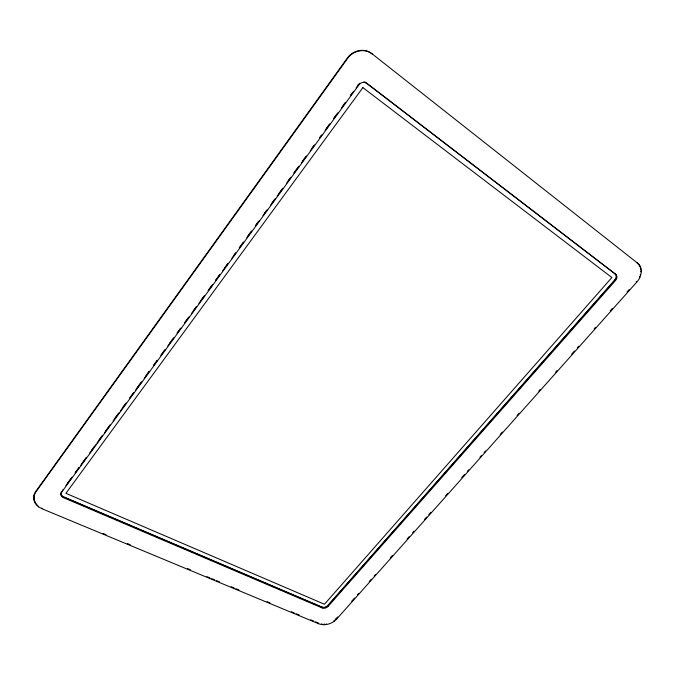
<?xml version="1.0" encoding="UTF-8"?>
<svg xmlns="http://www.w3.org/2000/svg" width="675" height="675" viewBox="0 0 675 675"><rect width="100%" height="100%" fill="white"/><g stroke="black" fill="none" stroke-linecap="round" stroke-linejoin="round"><path stroke-width="1.01" d="M63.391 496.758L321.983 607.087A4.185 3.012 -18.7 0 0 327.696 605.644L614.908 279.838A4.936 3.805 -42.7 0 0 615.127 273.822L615.777 274.421A4.944 3.814 -42.7 0 1 615.558 280.437L327.966 606.504A4.193 3.012 -18.7 0 1 322.237 607.956L63.374 497.627L63.391 496.758A5.02 3.907 -3.3 0 1 60.885 493.425M63.374 497.627A5.029 3.907 -3.3 0 1 61.543 492.32L62.8 489.923M639.723 265.537L637.099 262.744C643.587 267.452 641.604 277.096 636.702 282.175L336.521 619.22C332.108 623.945 324.835 626.071 318.693 623.759L41.884 508.705L41.917 507.997M41.884 508.705L38.568 506.849L38.602 506.14M38.568 506.849L37.176 505.676L37.218 504.976M37.176 505.676L36.037 503.668C33.151 500.175 33.126 494.935 35.842 491.316L347.22 58.185C352.51 50.347 364.34 47.52 371.942 53.705L637.639 263.208M35.994 504.377L34.391 500.74M35.049 502.959L35.092 502.251M34.349 501.449L33.86 496.648L35.842 491.316M33.75 498.268L33.792 497.559M33.86 496.648L33.902 495.948M33.919 499.871L33.961 499.171M34.239 495.045L34.282 494.345M35.8 492.016L347.541 58.514C352.831 50.659 364.669 47.824 372.288 54.017L371.942 53.705M67.77 482.937L70.883 478.676M75.229 472.719L78.958 467.606M82.063 463.354L86.417 457.388M91.387 450.571L94.492 446.318M98.845 440.353L101.95 436.092M105.68 430.988L110.025 425.022M115.003 418.213L118.108 413.952M122.453 407.987L125.567 403.734M129.912 397.769L133.642 392.656M136.747 388.403L141.1 382.438M146.07 375.629L149.175 371.368M153.529 365.403L157.258 360.298M160.988 355.185L164.708 350.072M169.687 343.263L172.792 339.002M177.137 333.037L180.25 328.784M184.596 322.819L188.325 317.706M193.295 310.897L196.4 306.636M200.753 300.679L203.858 296.418M208.212 290.452L211.942 285.348M215.671 280.235L219.392 275.122M224.37 268.312L227.475 264.052M233.685 255.538L235.55 252.982M239.279 247.868L243.008 242.764M247.978 235.946L251.083 231.685M255.437 225.728L258.542 221.468M264.76 212.954L266.625 210.398M271.595 203.58L274.7 199.328M279.053 193.362L282.158 189.101M288.368 180.588L290.233 178.031M293.962 172.918L297.692 167.813M302.662 160.996L305.775 156.735M311.985 148.222L313.85 145.665M319.444 138.004L321.308 135.447M326.278 128.63L329.383 124.377M333.737 118.412L336.842 114.151M343.052 105.638L344.917 103.081M350.511 95.42L352.375 92.863M357.345 86.046L358.594 84.341M65.905 485.663L72.124 477.149M75.229 472.888L78.958 467.775M80.823 465.218L86.417 457.557M89.522 453.296L95.74 444.774M96.981 443.07L102.583 435.409M104.448 432.852L110.042 425.183M113.147 420.922L119.365 412.408M120.606 410.704L126.2 403.034M129.929 397.921L133.658 392.808M135.523 390.26L141.742 381.738M144.222 378.329L149.2 371.512M153.546 365.555L157.275 360.442M161.004 355.328L165.358 349.363M167.847 345.954L174.057 337.441M177.171 333.18L180.9 328.067M184.629 322.954L188.975 316.997M191.464 313.588L196.442 306.771M198.922 303.362L204.517 295.701M208.246 290.587L212.6 284.622M215.705 280.361L220.058 274.404M222.547 270.996L228.142 263.326M231.871 258.213L235.6 253.1M239.33 247.995L243.675 242.03M246.788 237.769L251.758 230.951M255.488 225.847L259.217 220.733M262.946 215.62L267.3 209.655M270.405 205.394L275.375 198.585M277.239 196.028L282.842 188.359M286.571 183.246L290.917 177.289M294.03 173.028L299 166.21M301.489 162.802L306.458 155.993M310.188 150.879L314.542 144.914M319.511 138.097L322 134.696M325.105 130.435L330.075 123.618M333.804 118.505L338.158 112.539M341.263 108.287L345.617 102.322M350.587 95.504L353.7 91.243M356.181 87.843L358.67 84.434A5.822 5.366 -60.3 0 1 359.707 83.32M61.543 492.32L358.99 84.78A5.83 5.375 -60.2 0 1 366.727 83.346L615.777 274.421M335.129 619.583L337.702 616.95M351.717 601.214L354.518 598.067M357.32 594.92L358.72 593.342M369.233 581.538L371.334 579.175M374.136 576.028L375.536 574.459M390.251 557.93L392.352 555.567M407.067 539.038L409.168 536.684M412.67 532.744L414.07 531.174M424.583 519.37L426.684 517.008M428.785 514.645L430.886 512.283M445.601 495.762L447.702 493.4M461.717 477.655L464.518 474.508M467.319 471.361L468.72 469.792M479.933 457.194L481.334 455.625M484.135 452.478L485.536 450.9M500.251 434.371L502.352 432.017M517.067 415.488L519.168 413.125M538.785 391.095L540.186 389.517M555.601 372.203L557.002 370.626M571.717 354.105L574.518 350.958M577.319 347.811L578.72 346.233M594.135 328.919L595.536 327.35M610.251 310.821L612.352 308.458M627.067 291.929L629.167 289.575M103.056 533.436L105.967 534.642M127.313 543.527L130.224 544.733M187.481 568.553L190.392 569.767M206.887 576.627L209.807 577.842M211.748 578.652L214.658 579.859M216.599 580.669L219.51 581.875M231.154 586.727L234.065 587.933M236.005 588.743L238.916 589.95M267.055 601.661L269.966 602.868M291.322 611.752L294.233 612.967M296.173 613.769L299.084 614.984M310.728 619.827L313.639 621.042M315.579 621.844L318.49 623.059L318.693 623.759M365.091 82.223A5.822 5.366 -60.3 0 1 366.314 82.915L615.254 273.94A4.936 3.805 -42.7 0 1 615.043 279.965L327.755 605.812A4.193 3.012 -18.7 0 1 322.034 607.255L63.391 496.927A5.02 3.907 -3.3 0 1 61.552 491.628M639.183 265.064L640.448 266.946M640.955 268.481L639.908 266.473M640.676 269.663L641.225 270.135M640.71 271.392L641.25 271.856M640.06 274.953L640.6 275.425M639.394 276.733L639.925 277.206M636.171 281.703L636.702 282.175M614.891 279.863L615.558 280.437M366.314 82.915L366.727 83.346M336.302 618.528L336.521 619.22M333.948 620.646L334.159 621.337M327.696 605.644L327.966 606.504M321.983 607.087L322.237 607.956M326.227 623.81L326.43 624.51M324.565 623.987L324.776 624.687M322.937 624.004L323.148 624.704M321.368 623.852L321.57 624.552M363.8 81.987A5.822 5.366 -60.3 0 1 366.398 83M362.88 87.615L65.905 493.324L324.473 604.252L611.871 277.526L362.88 87.615"/></g></svg>
